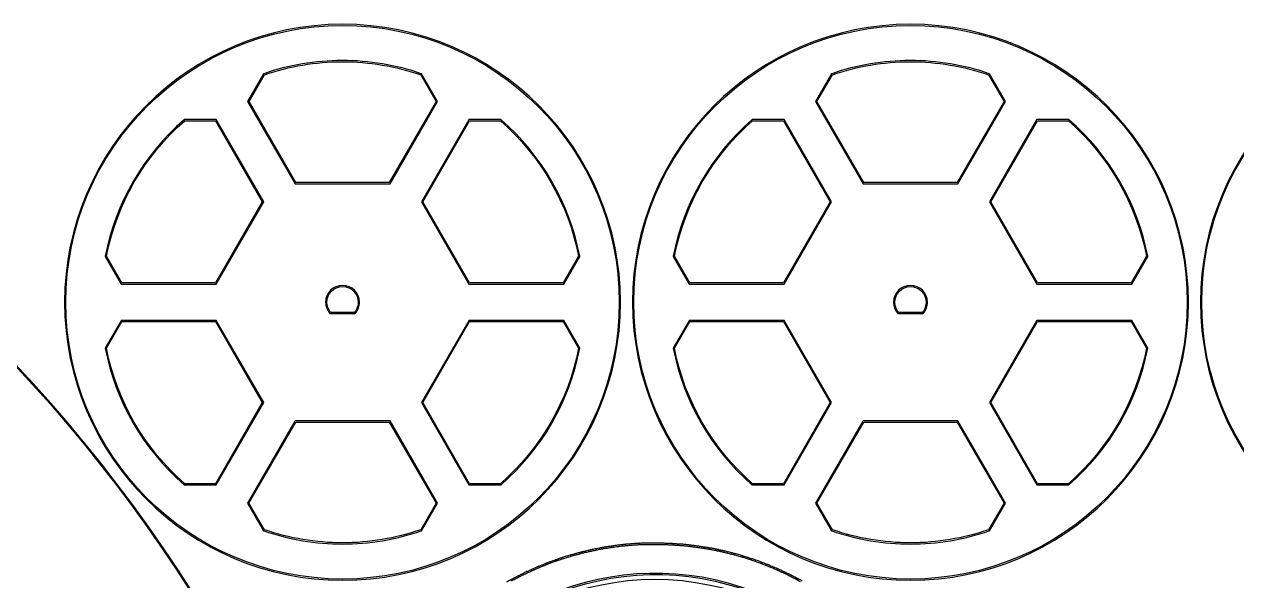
# Model space of a CAD drawing. Extents: x 10 to 440, y 10 to 290.
# Drawn here: x 226.7 to 327, y 244 to 290 of the extents above; entities that cross this region are included whole.
import ezdxf

# ---------------------------------------------------------------- set-up
doc = ezdxf.new("R2010")
doc.units = 0
doc.layers.add('Layer_1', color=7, linetype='CONTINUOUS')

msp = doc.modelspace()

# ---------------------------------------------------------------- linework, layer by layer
at = {"layer": 'Layer_1', "color": 7}
for p, q in [((253, 290), (253, 290)), ((300, 290), (300, 290)), ((253, 289.90039), (253, 289.90039)), ((300, 289.90039), (300, 289.90039)), ((252.999954, 287.000293), (252.960163, 287.000293)), ((252.960163, 287.000293), (252.960163, 287.000293)), ((299.999954, 287.000293), (299.960163, 287.000293)), ((299.960163, 287.000293), (299.960163, 287.000293)), ((252.960163, 286.900043), (252.999954, 286.900043)), ((252.960163, 286.900043), (252.960163, 286.900043)), ((299.960163, 286.900043), (299.999954, 286.900043)), ((299.960163, 286.900043), (299.960163, 286.900043)), ((246.466503, 285.902696), (245.143067, 283.609817)), ((245.258823, 283.609817), (246.534199, 285.819485)), ((246.484071, 285.908385), (246.466503, 285.902696)), ((259.46726, 285.818982), (260.742633, 283.609817)), ((259.534956, 285.902167), (259.517385, 285.907855)), ((260.858389, 283.609817), (259.534956, 285.902167)), ((293.466503, 285.902696), (292.143067, 283.609817)), ((292.258823, 283.609817), (293.534199, 285.819485)), ((293.484071, 285.908385), (293.466503, 285.902696)), ((306.46726, 285.818982), (307.742633, 283.609817)), ((306.534956, 285.902167), (306.517385, 285.907855)), ((307.858389, 283.609817), (306.534956, 285.902167)), ((245.143067, 283.609817), (249.071511, 276.805051)), ((249.129388, 276.905302), (245.258823, 283.609817)), ((260.742633, 283.609817), (256.871552, 276.905302)), ((256.929429, 276.805051), (260.858389, 283.609817)), ((292.143067, 283.609817), (296.071511, 276.805051)), ((296.129388, 276.905302), (292.258823, 283.609817)), ((307.742633, 283.609817), (303.871552, 276.905302)), ((303.929429, 276.805051), (307.858389, 283.609817)), ((239.897912, 282.110159), (239.883958, 282.09775)), ((242.544261, 282.110688), (239.897912, 282.110159)), ((239.936152, 282.009908), (242.486384, 282.010437)), ((242.486384, 282.010437), (246.357465, 275.305922)), ((242.486384, 282.010437), (242.486384, 282.010437)), ((246.47322, 275.305922), (242.544261, 282.110688)), ((242.544261, 282.110688), (242.544261, 282.110688)), ((263.441693, 282.084309), (259.527204, 275.304361)), ((259.642959, 275.304361), (263.514041, 282.009379)), ((263.456163, 282.109656), (263.441693, 282.084309)), ((266.103547, 282.109656), (263.456163, 282.109656)), ((263.456163, 282.109656), (263.456163, 282.109656)), ((263.514041, 282.009379), (266.065306, 282.009379)), ((263.514041, 282.009379), (263.514041, 282.009379)), ((266.117498, 282.097247), (266.103547, 282.109656)), ((286.897912, 282.110159), (286.883958, 282.09775)), ((289.544261, 282.110688), (286.897912, 282.110159)), ((286.936152, 282.009908), (289.486384, 282.010437)), ((289.486384, 282.010437), (293.357465, 275.305922)), ((289.486384, 282.010437), (289.486384, 282.010437)), ((293.47322, 275.305922), (289.544261, 282.110688)), ((289.544261, 282.110688), (289.544261, 282.110688)), ((310.441693, 282.084309), (306.527204, 275.304361)), ((306.642959, 275.304361), (310.514041, 282.009379)), ((310.456163, 282.109656), (310.441693, 282.084309)), ((313.103547, 282.109656), (310.456163, 282.109656)), ((310.456163, 282.109656), (310.456163, 282.109656)), ((310.514041, 282.009379), (313.065306, 282.009379)), ((310.514041, 282.009379), (310.514041, 282.009379)), ((313.117498, 282.097247), (313.103547, 282.109656)), ((249.071511, 276.805051), (256.929429, 276.805051)), ((256.871552, 276.905302), (249.129388, 276.905302)), ((296.071511, 276.805051), (303.929429, 276.805051)), ((303.871552, 276.905302), (296.129388, 276.905302)), ((246.357465, 275.305922), (242.486899, 268.600904)), ((242.544777, 268.500653), (246.47322, 275.305922)), ((259.527204, 275.304361), (263.456163, 268.499622)), ((263.514041, 268.599872), (259.642959, 275.304361)), ((293.357465, 275.305922), (289.486899, 268.600904)), ((289.544777, 268.500653), (293.47322, 275.305922)), ((306.527204, 275.304361), (310.456163, 268.499622)), ((310.514041, 268.599872), (306.642959, 275.304361)), ((233.366527, 270.81163), (233.36291, 270.793533)), ((233.36291, 270.793533), (234.686859, 268.500653)), ((234.744736, 268.600904), (233.468847, 270.810069)), ((272.531062, 270.808535), (271.255685, 268.599872)), ((271.313563, 268.499622), (272.636998, 270.791998)), ((272.636998, 270.791998), (272.633381, 270.810069)), ((280.366527, 270.81163), (280.36291, 270.793533)), ((280.36291, 270.793533), (281.686859, 268.500653)), ((281.744736, 268.600904), (280.468847, 270.810069)), ((319.531062, 270.808535), (318.255685, 268.599872)), ((318.313563, 268.499622), (319.636998, 270.791998)), ((319.636998, 270.791998), (319.633381, 270.810069)), ((234.686859, 268.500653), (242.544777, 268.500653)), ((242.486899, 268.600904), (234.744736, 268.600904)), ((253, 268.40039), (253, 268.40039)), ((253, 268.30078), (253, 268.30078)), ((263.456163, 268.499622), (271.313563, 268.499622)), ((271.255685, 268.599872), (263.514041, 268.599872)), ((281.686859, 268.500653), (289.544777, 268.500653)), ((289.486899, 268.600904), (281.744736, 268.600904)), ((300, 268.40039), (300, 268.40039)), ((300, 268.30078), (300, 268.30078)), ((310.456163, 268.499622), (318.313563, 268.499622)), ((318.255685, 268.599872), (310.514041, 268.599872)), ((251.94336, 266.08398), (251.95703, 266.06641)), ((251.95703, 266.06641), (254.04297, 266.06641)), ((253.98828, 266.16602), (252.01172, 266.16602)), ((254.04297, 266.06641), (254.05664, 266.08398)), ((298.94336, 266.08398), (298.95703, 266.06641)), ((298.95703, 266.06641), (301.04297, 266.06641)), ((300.98828, 266.16602), (299.01172, 266.16602)), ((301.04297, 266.06641), (301.05664, 266.08398)), ((234.671873, 265.474482), (233.36291, 263.207426)), ((233.468847, 263.190889), (234.74422, 265.399552)), ((234.686343, 265.499802), (234.671873, 265.474482)), ((242.544261, 265.499802), (234.686343, 265.499802)), ((234.686343, 265.499802), (234.686343, 265.499802)), ((234.74422, 265.399552), (242.486384, 265.399552)), ((234.74422, 265.399552), (234.74422, 265.399552)), ((242.486384, 265.399552), (246.357465, 258.695063)), ((246.47322, 258.695063), (242.544261, 265.499802)), ((263.441177, 265.474482), (259.526688, 258.695063)), ((259.642443, 258.695063), (263.513525, 265.399552)), ((263.455647, 265.499802), (263.441177, 265.474482)), ((271.313563, 265.499802), (263.455647, 265.499802)), ((263.455647, 265.499802), (263.455647, 265.499802)), ((263.513525, 265.399552), (271.255685, 265.399552)), ((263.513525, 265.399552), (263.513525, 265.399552)), ((271.255685, 265.399552), (272.531062, 263.190889)), ((272.636998, 263.207426), (271.313563, 265.499802)), ((281.671873, 265.474482), (280.36291, 263.207426)), ((280.468847, 263.190889), (281.74422, 265.399552)), ((281.686343, 265.499802), (281.671873, 265.474482)), ((289.544261, 265.499802), (281.686343, 265.499802)), ((281.686343, 265.499802), (281.686343, 265.499802)), ((281.74422, 265.399552), (289.486384, 265.399552)), ((281.74422, 265.399552), (281.74422, 265.399552)), ((289.486384, 265.399552), (293.357465, 258.695063)), ((293.47322, 258.695063), (289.544261, 265.499802)), ((310.441177, 265.474482), (306.526688, 258.695063)), ((306.642443, 258.695063), (310.513525, 265.399552)), ((310.455647, 265.499802), (310.441177, 265.474482)), ((318.313563, 265.499802), (310.455647, 265.499802)), ((310.455647, 265.499802), (310.455647, 265.499802)), ((310.513525, 265.399552), (318.255685, 265.399552)), ((310.513525, 265.399552), (310.513525, 265.399552)), ((318.255685, 265.399552), (319.531062, 263.190889)), ((319.636998, 263.207426), (318.313563, 265.499802)), ((233.36291, 263.207426), (233.366527, 263.189355)), ((272.633381, 263.189355), (272.636998, 263.207426)), ((280.36291, 263.207426), (280.366527, 263.189355)), ((319.633381, 263.189355), (319.636998, 263.207426)), ((246.357465, 258.695063), (242.486384, 251.990548)), ((242.544261, 251.890297), (246.47322, 258.695063)), ((259.526688, 258.695063), (263.455647, 251.890297)), ((263.513525, 251.990548), (259.642443, 258.695063)), ((293.357465, 258.695063), (289.486384, 251.990548)), ((289.544261, 251.890297), (293.47322, 258.695063)), ((306.526688, 258.695063), (310.455647, 251.890297)), ((310.513525, 251.990548), (306.642443, 258.695063)), ((249.056525, 257.169555), (245.142551, 250.390136)), ((245.258307, 250.390136), (249.128872, 257.094625)), ((249.070995, 257.194876), (249.056525, 257.169555)), ((256.928913, 257.194876), (249.070995, 257.194876)), ((249.070995, 257.194876), (249.070995, 257.194876)), ((249.128872, 257.094625), (256.871036, 257.094625)), ((249.128872, 257.094625), (249.128872, 257.094625)), ((256.871036, 257.094625), (260.742117, 250.390136)), ((260.857873, 250.390136), (256.928913, 257.194876)), ((296.056525, 257.169555), (292.142551, 250.390136)), ((292.258307, 250.390136), (296.128872, 257.094625)), ((296.070995, 257.194876), (296.056525, 257.169555)), ((303.928913, 257.194876), (296.070995, 257.194876)), ((296.070995, 257.194876), (296.070995, 257.194876)), ((296.128872, 257.094625), (303.871036, 257.094625)), ((296.128872, 257.094625), (296.128872, 257.094625)), ((303.871036, 257.094625), (307.742117, 250.390136)), ((307.857873, 250.390136), (303.928913, 257.194876)), ((239.883442, 251.902706), (239.897393, 251.890297)), ((239.897393, 251.890297), (242.544261, 251.890297)), ((242.486384, 251.990548), (239.935634, 251.990548)), ((263.455647, 251.890297), (266.103031, 251.890297)), ((266.064788, 251.990548), (263.513525, 251.990548)), ((266.103031, 251.890297), (266.116982, 251.902706)), ((286.883442, 251.902706), (286.897393, 251.890297)), ((286.897393, 251.890297), (289.544261, 251.890297)), ((289.486384, 251.990548), (286.935634, 251.990548)), ((310.455647, 251.890297), (313.103031, 251.890297)), ((313.064788, 251.990548), (310.513525, 251.990548)), ((313.103031, 251.890297), (313.116982, 251.902706)), ((245.142551, 250.390136), (246.465984, 248.097257)), ((246.53368, 248.180442), (245.258307, 250.390136)), ((260.742117, 250.390136), (259.466225, 248.180442)), ((259.533921, 248.097257), (260.857873, 250.390136)), ((292.142551, 250.390136), (293.465984, 248.097257)), ((293.53368, 248.180442), (292.258307, 250.390136)), ((307.742117, 250.390136), (306.466225, 248.180442)), ((306.533921, 248.097257), (307.857873, 250.390136)), ((246.465984, 248.097257), (246.483555, 248.091569)), ((259.51635, 248.091569), (259.533921, 248.097257)), ((293.465984, 248.097257), (293.483555, 248.091569)), ((306.51635, 248.091569), (306.533921, 248.097257)), ((275.443306, 246.85434), (275.4394, 246.85234)), ((275.455025, 246.85434), (275.443306, 246.85434)), ((275.898384, 246.91684), (275.857369, 246.90704)), ((275.900338, 246.91684), (275.898384, 246.91684)), ((276.222603, 246.95394), (276.218697, 246.95394)), ((276.236275, 246.95394), (276.222603, 246.95394)), ((276.230416, 246.85434), (276.244088, 246.85434)), ((276.244088, 246.85434), (276.247994, 246.85434)), ((276.415962, 246.86994), (276.417916, 246.86994)), ((276.492134, 246.98124), (276.490181, 246.97934)), ((276.535103, 246.98124), (276.492134, 246.98124)), ((276.5019, 246.88164), (276.496041, 246.87974)), ((276.496041, 246.87974), (276.540962, 246.87974)), ((276.540962, 246.87974), (276.544869, 246.88164)), ((277.372994, 247.04574), (277.371041, 247.04574)), ((277.406197, 247.04574), (277.372994, 247.04574)), ((277.374947, 246.94614), (277.410103, 246.94614)), ((277.410103, 246.94614), (277.412056, 246.94614)), ((277.572212, 247.05744), (277.570259, 247.05554)), ((277.574166, 247.05744), (277.572212, 247.05744)), ((277.628853, 247.05554), (277.630806, 247.05744)), ((277.630806, 246.95594), (277.632759, 246.95594)), ((277.632759, 246.95594), (277.634712, 246.95594)), ((277.796822, 247.06724), (277.794869, 247.06724)), ((277.798775, 247.06724), (277.796822, 247.06724)), ((277.986275, 246.96564), (277.988228, 246.96564)), ((277.988228, 246.96564), (277.990181, 246.96764)), ((278.076119, 246.97344), (278.076119, 246.97154)), ((278.076119, 246.97344), (278.076119, 246.97344)), ((278.076119, 246.97154), (278.128853, 246.97154)), ((278.181588, 247.08094), (278.124947, 247.07694)), ((278.181588, 247.07114), (278.181588, 247.08094)), ((278.181588, 247.08094), (278.181588, 247.08094)), ((278.490181, 247.07114), (278.441353, 247.07114)), ((278.441353, 246.97154), (278.490181, 246.97154)), ((278.753853, 246.97154), (278.7519, 246.96174)), ((278.7519, 246.96174), (278.810494, 246.96174)), ((278.871041, 247.07114), (278.812447, 247.07114)), ((278.869088, 247.06134), (278.871041, 247.07114)), ((279.431588, 247.06134), (279.429634, 247.06134)), ((279.798775, 246.95004), (279.806588, 246.95004)), ((279.802681, 247.05164), (279.800728, 247.05164)), ((279.806588, 247.05164), (279.802681, 247.05164)), ((279.884712, 247.05164), (279.882759, 247.05164)), ((280.0644, 247.03984), (280.062447, 247.03984)), ((280.193306, 246.93054), (280.195259, 246.93054)), ((280.195259, 246.93054), (280.238228, 246.93054)), ((280.201119, 247.03014), (280.197212, 247.03014)), ((280.238228, 247.03014), (280.201119, 247.03014)), ((280.294869, 247.03014), (280.292916, 247.03014)), ((280.296822, 247.03014), (280.294869, 247.03014)), ((280.414009, 246.92074), (280.419869, 246.92074)), ((280.419869, 246.92074), (280.421822, 246.92074)), ((280.427681, 247.02034), (280.421822, 247.02034)), ((280.712838, 246.90124), (280.714791, 246.90124)), ((280.714791, 246.90124), (280.765572, 246.90124)), ((280.72065, 247.00084), (280.716744, 247.00084)), ((280.765572, 247.00084), (280.72065, 247.00084)), ((280.767525, 247.00084), (280.765572, 247.00084)), ((280.917916, 246.88944), (280.919869, 246.88944)), ((280.919869, 246.88944), (280.97065, 246.88944)), ((280.927681, 246.98914), (280.923775, 246.98914)), ((280.972603, 246.98914), (280.927681, 246.98914)), ((280.976509, 246.98914), (280.972603, 246.98914)), ((281.1269, 246.87584), (281.128853, 246.87584)), ((281.128853, 246.87584), (281.138619, 246.87584)), ((281.134712, 246.97544), (281.130806, 246.97544)), ((281.138619, 246.97544), (281.134712, 246.97544)), ((281.156197, 246.97544), (281.138619, 246.97544)), ((281.138619, 246.87584), (281.154244, 246.87584)), ((281.15815, 246.97544), (281.156197, 246.97544)), ((281.789009, 246.90904), (281.787056, 246.91094)), ((281.790962, 246.90904), (281.789009, 246.90904)), ((281.849556, 246.90124), (281.841744, 246.90124)), ((281.898384, 246.88944), (281.849556, 246.90124)), ((271.185494, 245.87774), (271.183541, 245.87774)), ((271.437447, 245.95784), (271.435494, 245.95784)), ((271.851509, 245.97934), (271.853462, 245.97934)), ((272.410103, 246.23914), (272.365181, 246.22734)), ((272.392525, 246.13164), (272.437447, 246.14344)), ((272.617134, 246.29374), (272.580025, 246.28404)), ((272.605416, 246.18634), (272.642525, 246.19804)), ((273.109322, 246.41484), (273.103462, 246.41484)), ((273.111275, 246.41484), (273.109322, 246.41484)), ((273.115181, 246.31524), (273.119088, 246.31524)), ((273.119088, 246.31524), (273.1269, 246.31524)), ((273.1269, 246.31524), (273.132759, 246.31724)), ((273.572212, 246.51844), (273.574166, 246.52034)), ((273.593697, 246.42074), (273.59565, 246.42264)), ((274.009712, 246.61214), (274.007759, 246.61214)), ((274.029244, 246.51444), (274.027291, 246.51254)), ((274.181588, 246.54374), (274.183541, 246.54374)), ((274.660103, 246.63164), (274.662056, 246.63164)), ((274.796822, 246.75474), (274.792916, 246.75474)), ((274.820259, 246.75474), (274.796822, 246.75474)), ((274.800728, 246.65514), (274.831978, 246.65514)), ((274.831978, 246.65514), (274.835884, 246.65704)), ((275.035103, 246.79184), (274.992134, 246.78204)), ((275.011666, 246.68444), (275.013619, 246.68444)), ((275.013619, 246.68444), (275.052681, 246.69414)), ((275.037056, 246.79374), (275.035103, 246.79184)), ((275.228462, 246.72154), (275.230416, 246.72154)), ((275.447212, 246.75274), (275.458931, 246.75274)), ((275.458931, 246.75274), (275.460884, 246.75474)), ((275.869088, 246.80744), (275.872994, 246.80744)), ((275.872994, 246.80744), (275.917916, 246.81724)), ((281.833931, 246.80164), (281.837838, 246.79964)), ((281.837838, 246.79964), (281.839791, 246.79964)), ((281.839791, 246.79964), (281.878853, 246.79184)), ((281.878853, 246.79184), (281.882759, 246.78984)), ((282.330025, 246.73324), (282.333931, 246.73324)), ((282.333931, 246.73324), (282.34565, 246.73324)), ((282.349556, 246.83284), (282.337838, 246.83284)), ((282.337838, 246.83284), (282.343697, 246.83094)), ((282.353462, 246.83094), (282.349556, 246.83284)), ((282.630806, 246.69024), (282.634712, 246.69024)), ((282.634712, 246.69024), (282.640572, 246.69024)), ((282.648384, 246.78984), (282.640572, 246.78984)), ((282.650338, 246.78794), (282.648384, 246.78984)), ((282.872994, 246.65314), (282.8769, 246.65314)), ((282.8769, 246.65314), (282.882759, 246.65314)), ((282.894478, 246.75274), (282.880806, 246.75274)), ((282.898384, 246.75084), (282.894478, 246.75274)), ((282.962838, 246.63944), (282.966744, 246.63754)), ((282.966744, 246.63754), (282.992134, 246.63754)), ((282.996041, 246.73914), (282.97065, 246.73914)), ((282.999947, 246.73714), (282.996041, 246.73914)), ((283.347603, 246.67854), (283.347603, 246.67664)), ((283.517525, 246.54374), (283.521431, 246.54374)), ((283.521431, 246.54374), (283.53315, 246.54374)), ((283.546822, 246.64344), (283.527291, 246.64344)), ((283.552681, 246.64344), (283.546822, 246.64344)), ((283.810494, 246.48914), (283.816353, 246.48914)), ((283.816353, 246.48914), (283.822212, 246.48914)), ((283.837838, 246.58874), (283.822212, 246.58874)), ((283.841744, 246.58674), (283.837838, 246.58874)), ((284.660103, 246.30354), (284.665962, 246.30164)), ((284.665962, 246.30164), (284.673775, 246.30164)), ((284.673775, 246.40314), (284.671822, 246.40314)), ((284.683541, 246.40314), (284.673775, 246.40314)), ((284.6894, 246.40124), (284.683541, 246.40314)), ((285.355416, 246.12974), (285.400338, 246.11604)), ((285.427681, 246.21174), (285.382759, 246.22544)), ((285.400338, 246.11604), (285.402291, 246.11604)), ((285.896431, 245.97734), (285.896431, 245.97934)), ((286.119088, 246.01644), (286.117134, 246.01644)), ((286.138619, 245.90514), (286.140572, 245.90514)), ((269.289009, 245.16874), (269.255806, 245.15514)), ((269.294869, 245.06134), (269.326119, 245.07694)), ((269.790962, 245.37384), (269.785103, 245.36804)), ((269.808541, 245.38754), (269.790962, 245.37384)), ((269.855416, 245.40514), (269.808541, 245.38754)), ((269.826119, 245.27624), (269.831978, 245.28014)), ((269.831978, 245.28014), (269.851509, 245.29374)), ((269.851509, 245.29374), (269.859322, 245.29964)), ((269.886666, 245.41684), (269.855416, 245.40514)), ((269.859322, 245.29964), (269.892525, 245.31134)), ((269.892525, 245.41874), (269.886666, 245.41684)), ((269.892525, 245.31134), (269.912056, 245.31914)), ((269.912056, 245.31914), (269.914009, 245.31914)), ((269.914009, 245.31914), (269.921822, 245.32304)), ((270.669869, 245.70394), (270.667916, 245.70394)), ((271.214791, 245.78404), (271.214791, 245.78204)), ((286.808541, 245.69024), (286.816353, 245.68834)), ((286.816353, 245.68834), (286.824166, 245.68834)), ((286.843697, 245.78794), (286.828072, 245.78794)), ((286.851509, 245.78404), (286.843697, 245.78794)), ((287.130806, 245.58284), (287.154244, 245.57304)), ((287.191353, 245.66684), (287.164009, 245.67664)), ((287.187447, 245.66684), (287.191353, 245.66684)), ((287.644478, 245.50274), (287.642525, 245.50274)), ((287.685494, 245.37774), (287.687447, 245.37774)), ((288.632759, 244.99884), (288.65815, 244.98714)), ((288.695259, 245.08094), (288.671822, 245.09064)), ((289.009712, 244.94414), (289.007759, 244.94414)), ((266.9394, 244.04374), (266.937447, 244.04374)), ((267.150338, 244.15514), (267.150338, 244.15704)), ((267.53315, 244.35624), (267.511666, 244.34454)), ((267.558541, 244.25664), (267.578072, 244.26844)), ((267.943306, 244.45004), (267.945259, 244.45004)), ((268.263619, 244.71564), (268.261666, 244.71374)), ((268.298775, 244.73124), (268.263619, 244.71564)), ((268.302681, 244.62384), (268.341744, 244.63944)), ((278.84965, 244.05644), (278.84965, 244.05644)), ((289.339791, 244.79374), (289.339791, 244.79574)), ((289.894478, 244.53014), (289.892525, 244.53014)), ((290.378853, 244.28594), (290.3769, 244.28594)), ((290.423775, 244.14924), (290.425728, 244.14924)), ((290.425728, 244.14924), (290.435494, 244.14344)), ((290.435494, 244.14344), (290.437447, 244.14344)), ((290.47065, 244.23914), (290.458931, 244.24494)), ((290.478462, 244.12194), (290.5019, 244.11024)), ((290.5019, 244.11024), (290.542916, 244.08674)), ((290.548775, 244.19804), (290.525338, 244.20984)), ((290.589791, 244.17464), (290.548775, 244.19804)), ((290.65815, 244.02424), (290.660103, 244.02424)), ((290.660103, 244.02424), (290.681588, 244.01254)), ((290.706978, 244.11214), (290.705025, 244.11214)), ((290.726509, 244.10234), (290.706978, 244.11214)), ((290.816353, 244.05554), (290.8144, 244.05554)), ((290.915962, 244.00274), (290.912056, 244.00274)), ((290.927681, 243.99694), (290.915962, 244.00274))]:
    msp.add_line(p, q, dxfattribs=at)
for points in [[(253, 290), (240.29804, 290), (230, 279.70196), (230, 267)], [(276, 267), (276, 279.70196), (265.70196, 290), (253, 290)], [(300, 290), (287.29804, 290), (277, 279.70196), (277, 267)], [(323, 267), (323, 279.70196), (312.70196, 290), (300, 290)], [(347, 290), (334.29804, 290), (324, 279.70196), (324, 267)], [(188.41992, 289), (232.06652, 268.347879), (259.90038, 224.386373), (259.90039, 176.09961)], [(260, 176.09961), (259.99999, 224.429195), (232.13935, 268.42951), (188.45117, 289.095703)], [(230.09961, 267), (230.09961, 279.64791), (240.35209, 289.90039), (253, 289.90039)], [(253, 289.90039), (265.64791, 289.90039), (275.90039, 279.64791), (275.90039, 267)], [(277.09961, 267), (277.09961, 279.64791), (287.35209, 289.90039), (300, 289.90039)], [(300, 289.90039), (312.64791, 289.90039), (322.90039, 279.64791), (322.90039, 267)], [(324.09961, 267), (324.09961, 279.64791), (334.35209, 289.90039), (347, 289.90039)], [(252.960163, 287.000293), (250.756182, 286.995743), (248.567763, 286.62657), (246.484071, 285.908385)], [(259.517385, 285.907855), (257.42057, 286.630723), (255.217874, 287.000161), (252.999954, 287.000293)], [(299.960163, 287.000293), (297.756182, 286.995743), (295.567763, 286.62657), (293.484071, 285.908385)], [(306.517385, 285.907855), (304.42057, 286.630723), (302.217874, 287.000161), (299.999954, 287.000293)], [(246.534199, 285.819485), (248.602407, 286.530261), (250.773152, 286.895518), (252.960163, 286.900043)], [(252.999954, 286.900043), (255.200835, 286.899911), (257.385989, 286.534389), (259.46726, 285.818982)], [(293.534199, 285.819485), (295.602407, 286.530261), (297.773152, 286.895518), (299.960163, 286.900043)], [(299.999954, 286.900043), (302.200835, 286.899911), (304.385989, 286.534389), (306.46726, 285.818982)], [(239.883958, 282.09775), (236.51242, 279.168944), (234.217908, 275.195723), (233.366527, 270.81163)], [(233.468847, 270.810069), (234.317495, 275.159554), (236.593295, 279.100708), (239.936152, 282.009908)], [(266.065306, 282.009379), (269.40778, 279.099703), (271.683032, 275.158152), (272.531062, 270.808535)], [(272.633381, 270.810069), (271.782624, 275.194347), (269.488655, 279.167939), (266.117498, 282.097247)], [(286.883958, 282.09775), (283.51242, 279.168944), (281.217908, 275.195723), (280.366527, 270.81163)], [(280.468847, 270.810069), (281.317495, 275.159554), (283.593295, 279.100708), (286.936152, 282.009908)], [(313.065306, 282.009379), (316.40778, 279.099703), (318.683032, 275.158152), (319.531062, 270.808535)], [(319.633381, 270.810069), (318.782624, 275.194347), (316.488655, 279.167939), (313.117498, 282.097247)], [(253, 268.40039), (252.2274, 268.40042), (251.59959, 267.77225), (251.59961, 267)], [(251.69922, 267), (251.6992, 267.71817), (252.28142, 268.3008), (253, 268.30078)], [(254.40039, 267), (254.40041, 267.77224), (253.77259, 268.4004), (253, 268.40039)], [(253, 268.30078), (253.71858, 268.30079), (254.3008, 267.71817), (254.30078, 267)], [(300, 268.40039), (299.2274, 268.40042), (298.59959, 267.77225), (298.59961, 267)], [(298.69922, 267), (298.6992, 267.71817), (299.28142, 268.3008), (300, 268.30078)], [(301.40039, 267), (301.40041, 267.77224), (300.77259, 268.4004), (300, 268.40039)], [(300, 268.30078), (300.71858, 268.30079), (301.3008, 267.71817), (301.30078, 267)], [(230, 267), (230, 254.29804), (240.29804, 244), (253, 244)], [(253, 244.09961), (240.35209, 244.09961), (230.09961, 254.35209), (230.09961, 267)], [(251.59961, 267), (251.59966, 266.66304), (251.72236, 266.33844), (251.94336, 266.08398)], [(252.01172, 266.16602), (251.81436, 266.40011), (251.69926, 266.69348), (251.69922, 267)], [(253, 244), (265.70196, 244), (276, 254.29804), (276, 267)], [(275.90039, 267), (275.90039, 254.35209), (265.64791, 244.09961), (253, 244.09961)], [(254.30078, 267), (254.30073, 266.69348), (254.18565, 266.4001), (253.98828, 266.16602)], [(254.05664, 266.08398), (254.27765, 266.33844), (254.40033, 266.66303), (254.40039, 267)], [(277, 267), (277, 254.29804), (287.29804, 244), (300, 244)], [(300, 244.09961), (287.35209, 244.09961), (277.09961, 254.35209), (277.09961, 267)], [(298.59961, 267), (298.59966, 266.66304), (298.72236, 266.33844), (298.94336, 266.08398)], [(299.01172, 266.16602), (298.81436, 266.40011), (298.69926, 266.69348), (298.69922, 267)], [(300, 244), (312.70196, 244), (323, 254.29804), (323, 267)], [(322.90039, 267), (322.90039, 254.35209), (312.64791, 244.09961), (300, 244.09961)], [(301.30078, 267), (301.30073, 266.69348), (301.18565, 266.4001), (300.98828, 266.16602)], [(301.05664, 266.08398), (301.27765, 266.33844), (301.40033, 266.66303), (301.40039, 267)], [(324, 267), (324, 254.29804), (334.29804, 244), (347, 244)], [(347, 244.09961), (334.35209, 244.09961), (324.09961, 254.35209), (324.09961, 267)], [(233.366527, 263.189355), (234.21767, 258.805156), (236.512005, 254.831723), (239.883442, 251.902706)], [(239.935634, 251.990548), (236.59288, 254.899933), (234.317259, 258.841325), (233.468847, 263.190889)], [(272.531062, 263.190889), (271.682784, 258.841378), (269.407354, 254.900012), (266.064788, 251.990548)], [(266.116982, 251.902706), (269.488229, 254.831802), (271.782373, 258.805209), (272.633381, 263.189355)], [(280.366527, 263.189355), (281.21767, 258.805156), (283.512005, 254.831723), (286.883442, 251.902706)], [(286.935634, 251.990548), (283.59288, 254.899933), (281.317259, 258.841325), (280.468847, 263.190889)], [(319.531062, 263.190889), (318.682784, 258.841378), (316.407354, 254.900012), (313.064788, 251.990548)], [(313.116982, 251.902706), (316.488229, 254.831802), (318.782373, 258.805209), (319.633381, 263.189355)], [(246.483555, 248.091569), (248.580071, 247.368991), (250.78241, 246.999739), (252.999954, 246.999633)], [(252.999954, 247.099884), (250.799449, 247.09999), (248.614655, 247.465326), (246.53368, 248.180442)], [(259.466225, 248.180442), (257.385253, 247.465326), (255.200457, 247.09999), (252.999954, 247.099884)], [(252.999954, 246.999633), (255.217496, 246.999739), (257.419834, 247.368991), (259.51635, 248.091569)], [(293.483555, 248.091569), (295.580071, 247.368991), (297.78241, 246.999739), (299.999954, 246.999633)], [(299.999954, 247.099884), (297.799449, 247.09999), (295.614655, 247.465326), (293.53368, 248.180442)], [(306.466225, 248.180442), (304.385253, 247.465326), (302.200457, 247.09999), (299.999954, 247.099884)], [(299.999954, 246.999633), (302.217496, 246.999739), (304.419834, 247.368991), (306.51635, 248.091569)], [(290.148654, 241.561758), (279.387587, 247.774663), (265.625983, 244.087245), (259.413083, 233.326186)], [(259.499348, 233.276381), (265.685248, 243.990674), (279.384587, 247.661387), (290.098854, 241.475502)], [(275.4394, 246.85234), (275.386214, 246.84484), (275.33238, 246.83874), (275.279244, 246.83094)], [(275.660103, 246.88164), (275.592102, 246.87294), (275.522952, 246.86364), (275.455025, 246.85434)], [(275.857369, 246.90704), (275.791402, 246.89894), (275.726003, 246.89024), (275.660103, 246.88164)], [(276.089791, 246.93834), (276.026764, 246.93124), (275.963308, 246.92444), (275.900338, 246.91684)], [(275.917916, 246.81724), (275.978721, 246.82454), (276.040652, 246.83184), (276.101509, 246.83874)], [(276.218697, 246.95394), (276.175362, 246.94904), (276.1331, 246.94344), (276.089791, 246.93834)], [(276.101509, 246.83874), (276.144645, 246.84384), (276.187254, 246.84944), (276.230416, 246.85434)], [(276.406197, 246.96954), (276.349565, 246.96404), (276.292868, 246.95984), (276.236275, 246.95394)], [(276.247994, 246.85434), (276.30436, 246.86014), (276.359558, 246.86454), (276.415962, 246.86994)], [(276.490181, 246.97934), (276.462043, 246.97604), (276.434324, 246.97294), (276.406197, 246.96954)], [(276.417916, 246.86994), (276.44593, 246.87334), (276.473874, 246.87844), (276.5019, 246.88164)], [(276.736275, 246.99884), (276.669282, 246.99314), (276.602047, 246.98754), (276.535103, 246.98124)], [(276.544869, 246.88164), (276.611545, 246.88794), (276.677363, 246.89354), (276.744088, 246.89924)], [(277.167916, 247.03204), (277.023872, 247.02194), (276.880122, 247.01144), (276.736275, 246.99884)], [(276.744088, 246.89924), (276.887359, 246.91184), (277.030308, 246.92234), (277.173775, 246.93244)], [(277.371041, 247.04574), (277.302844, 247.04134), (277.236074, 247.03704), (277.167916, 247.03204)], [(277.173775, 246.93244), (277.240373, 246.93734), (277.308312, 246.94184), (277.374947, 246.94614)], [(277.570259, 247.05554), (277.515016, 247.05234), (277.461418, 247.04924), (277.406197, 247.04574)], [(277.412056, 246.94614), (277.466404, 246.94964), (277.519796, 246.95274), (277.574166, 246.95594)], [(277.630806, 247.05744), (277.611648, 247.05744), (277.593324, 247.05744), (277.574166, 247.05744)], [(277.574166, 246.95594), (277.593247, 246.95594), (277.611725, 246.95594), (277.630806, 246.95594)], [(277.794869, 247.06724), (277.739108, 247.06404), (277.684592, 247.05904), (277.628853, 247.05554)], [(277.634712, 246.95594), (277.689577, 246.95934), (277.743889, 246.96254), (277.798775, 246.96564)], [(277.874947, 247.06724), (277.849402, 247.06724), (277.824319, 247.06724), (277.798775, 247.06724)], [(277.798775, 246.96564), (277.824217, 246.96574), (277.849505, 246.96574), (277.874947, 246.96564)], [(277.982369, 247.06724), (277.946396, 247.06734), (277.91092, 247.06734), (277.874947, 247.06724)], [(277.874947, 246.96564), (277.912079, 246.96574), (277.949143, 246.96574), (277.986275, 246.96564)], [(278.124947, 247.07694), (278.077299, 247.07374), (278.029997, 247.07074), (277.982369, 247.06724)], [(277.990181, 246.96764), (278.018773, 246.96974), (278.04752, 246.97144), (278.076119, 246.97344)], [(278.128853, 246.97154), (278.146388, 246.97154), (278.164053, 246.97154), (278.181588, 246.97154)], [(278.318306, 247.07114), (278.272741, 247.07124), (278.227153, 247.07124), (278.181588, 247.07114)], [(278.181588, 246.97154), (278.226971, 246.97164), (278.272923, 246.97164), (278.318306, 246.97154)], [(278.441353, 247.07114), (278.399929, 247.07124), (278.35973, 247.07124), (278.318306, 247.07114)], [(278.318306, 246.97154), (278.359565, 246.97164), (278.400095, 246.97164), (278.441353, 246.97154)], [(278.681588, 247.07114), (278.617381, 247.07134), (278.554388, 247.07134), (278.490181, 247.07114)], [(278.490181, 246.97154), (278.554131, 246.97174), (278.617638, 246.97174), (278.681588, 246.97154)], [(278.812447, 247.07114), (278.768952, 247.07124), (278.725083, 247.07124), (278.681588, 247.07114)], [(278.681588, 246.97154), (278.705511, 246.97154), (278.729929, 246.97154), (278.753853, 246.97154)], [(278.810494, 246.96174), (278.987556, 246.96364), (279.164682, 246.96364), (279.341744, 246.96174)], [(279.343697, 247.06134), (279.185459, 247.06304), (279.027328, 247.06264), (278.869088, 247.06134)], [(279.341744, 246.96174), (279.370795, 246.96184), (279.400583, 246.96184), (279.429634, 246.96174)], [(279.429634, 247.06134), (279.401114, 247.06144), (279.372217, 247.06144), (279.343697, 247.06134)], [(279.429634, 246.96174), (279.552919, 246.95904), (279.675545, 246.95464), (279.798775, 246.95004)], [(279.800728, 247.05164), (279.677653, 247.05614), (279.554716, 247.05864), (279.431588, 247.06134)], [(279.882759, 247.05164), (279.857389, 247.05164), (279.831958, 247.05164), (279.806588, 247.05164)], [(279.806588, 246.95004), (279.831857, 246.95004), (279.85749, 246.95004), (279.882759, 246.95004)], [(279.882759, 246.95004), (279.94078, 246.94694), (279.99859, 246.94374), (280.056588, 246.94024)], [(280.062447, 247.03984), (280.002912, 247.04344), (279.944271, 247.04844), (279.884712, 247.05164)], [(280.056588, 246.94024), (280.10198, 246.93704), (280.147932, 246.93394), (280.193306, 246.93054)], [(280.197212, 247.03014), (280.15295, 247.03344), (280.10868, 247.03674), (280.0644, 247.03984)], [(280.292916, 247.03014), (280.274445, 247.03014), (280.256698, 247.03014), (280.238228, 247.03014)], [(280.238228, 246.93054), (280.256625, 246.93054), (280.274519, 246.93054), (280.292916, 246.93054)], [(280.292916, 246.93054), (280.333066, 246.92734), (280.373875, 246.92404), (280.414009, 246.92074)], [(280.421822, 247.02034), (280.380234, 247.02384), (280.338426, 247.02684), (280.296822, 247.03014)], [(280.421822, 246.92074), (280.519331, 246.91494), (280.615403, 246.90814), (280.712838, 246.90124)], [(280.716744, 247.00084), (280.620215, 247.00764), (280.524282, 247.01464), (280.427681, 247.02034)], [(280.765572, 246.90124), (280.816879, 246.89744), (280.866632, 246.89354), (280.917916, 246.88944)], [(280.923775, 246.98914), (280.872253, 246.99314), (280.819071, 246.99704), (280.767525, 247.00084)], [(280.97065, 246.88944), (281.022497, 246.88514), (281.075082, 246.88054), (281.1269, 246.87584)], [(281.130806, 246.97544), (281.078795, 246.98014), (281.028549, 246.98474), (280.976509, 246.98914)], [(281.154244, 246.87584), (281.203035, 246.87144), (281.251964, 246.86674), (281.300728, 246.86214)], [(281.310494, 246.96174), (281.259591, 246.96654), (281.209081, 246.97094), (281.15815, 246.97544)], [(281.300728, 246.86214), (281.359542, 246.85634), (281.417738, 246.85074), (281.476509, 246.84454)], [(281.488228, 246.94224), (281.429221, 246.94844), (281.369544, 246.95594), (281.310494, 246.96174)], [(281.476509, 246.84454), (281.533605, 246.83844), (281.591332, 246.83154), (281.648384, 246.82504)], [(281.660103, 246.92464), (281.602822, 246.93114), (281.545554, 246.93604), (281.488228, 246.94224)], [(281.787056, 246.91094), (281.744264, 246.91574), (281.702919, 246.92004), (281.660103, 246.92464)], [(281.841744, 246.90124), (281.824432, 246.90414), (281.808281, 246.90614), (281.790962, 246.90904)], [(282.0019, 246.87774), (281.966966, 246.88204), (281.933336, 246.88534), (281.898384, 246.88944)], [(282.136666, 246.86024), (282.092151, 246.86594), (282.046446, 246.87224), (282.0019, 246.87774)], [(282.343697, 246.83094), (282.274351, 246.84054), (282.20609, 246.85114), (282.136666, 246.86024)], [(271.0644, 245.83874), (271.045408, 245.83234), (271.026736, 245.82554), (271.007759, 245.81914)], [(271.183541, 245.87774), (271.143291, 245.86454), (271.104582, 245.85214), (271.0644, 245.83874)], [(271.275338, 245.90704), (271.245286, 245.89744), (271.215509, 245.88754), (271.185494, 245.87774)], [(271.435494, 245.95784), (271.381584, 245.94104), (271.329131, 245.92424), (271.275338, 245.90704)], [(271.304634, 245.81134), (271.358213, 245.82854), (271.41305, 245.84534), (271.466744, 245.86214)], [(271.642525, 246.02234), (271.57399, 246.00174), (271.505803, 245.97904), (271.437447, 245.95784)], [(271.466744, 245.86214), (271.535417, 245.88344), (271.602968, 245.90594), (271.671822, 245.92664)], [(271.824166, 246.07504), (271.76386, 246.05724), (271.702694, 246.04054), (271.642525, 246.02234)], [(271.671822, 245.92664), (271.73175, 245.94474), (271.791445, 245.96164), (271.851509, 245.97934)], [(271.884712, 246.09264), (271.864511, 246.08664), (271.844352, 246.08104), (271.824166, 246.07504)], [(271.853462, 245.97934), (271.873568, 245.98534), (271.891936, 245.99094), (271.912056, 245.99694)], [(272.058541, 246.14344), (272.000487, 246.12694), (271.942645, 246.10954), (271.884712, 246.09264)], [(271.912056, 245.99694), (271.969758, 246.01374), (272.028063, 246.03124), (272.085884, 246.04764)], [(272.228462, 246.19024), (272.171794, 246.17474), (272.115098, 246.15934), (272.058541, 246.14344)], [(272.085884, 246.04764), (272.142216, 246.06354), (272.199365, 246.07914), (272.255806, 246.09454)], [(272.365181, 246.22734), (272.319407, 246.21514), (272.274166, 246.20274), (272.228462, 246.19024)], [(272.255806, 246.09454), (272.301327, 246.10704), (272.346934, 246.11954), (272.392525, 246.13164)], [(272.580025, 246.28404), (272.523706, 246.26954), (272.46632, 246.25394), (272.410103, 246.23914)], [(272.437447, 246.14344), (272.493438, 246.15824), (272.549322, 246.17194), (272.605416, 246.18634)], [(272.753853, 246.32894), (272.707908, 246.31734), (272.663013, 246.30564), (272.617134, 246.29374)], [(272.642525, 246.19804), (272.68822, 246.20984), (272.733483, 246.21974), (272.779244, 246.23124)], [(272.863228, 246.35624), (272.826962, 246.34734), (272.790079, 246.33804), (272.753853, 246.32894)], [(272.779244, 246.23124), (272.815325, 246.24034), (272.850544, 246.24974), (272.886666, 246.25864)], [(272.931588, 246.37384), (272.908797, 246.36824), (272.886002, 246.36204), (272.863228, 246.35624)], [(272.886666, 246.25864), (272.909349, 246.26434), (272.932326, 246.27054), (272.955025, 246.27624)], [(273.103462, 246.41484), (273.046111, 246.40134), (272.988843, 246.38774), (272.931588, 246.37384)], [(272.955025, 246.27624), (273.008226, 246.28914), (273.061896, 246.30274), (273.115181, 246.31524)], [(273.287056, 246.45594), (273.227977, 246.44244), (273.170254, 246.42874), (273.111275, 246.41484)], [(273.132759, 246.31724), (273.191503, 246.33104), (273.251651, 246.34484), (273.310494, 246.35824)], [(273.378853, 246.47544), (273.348118, 246.46844), (273.317764, 246.46294), (273.287056, 246.45594)], [(273.310494, 246.35824), (273.341079, 246.36524), (273.371679, 246.37284), (273.402291, 246.37974)], [(273.476509, 246.49884), (273.444391, 246.49154), (273.410943, 246.48284), (273.378853, 246.47544)], [(273.402291, 246.37974), (273.434252, 246.38714), (273.466004, 246.39394), (273.497994, 246.40124)], [(273.574166, 246.52034), (273.541703, 246.51344), (273.508944, 246.50594), (273.476509, 246.49884)], [(273.497994, 246.40124), (273.530298, 246.40824), (273.561365, 246.41384), (273.593697, 246.42074)], [(273.738228, 246.55554), (273.682956, 246.54364), (273.627403, 246.53064), (273.572212, 246.51844)], [(273.59565, 246.42264), (273.65062, 246.43484), (273.704661, 246.44604), (273.759712, 246.45784)], [(273.910103, 246.59064), (273.852757, 246.57884), (273.795489, 246.56774), (273.738228, 246.55554)], [(273.759712, 246.45784), (273.816745, 246.47004), (273.874471, 246.48124), (273.931588, 246.49304)], [(274.007759, 246.61214), (273.975124, 246.60554), (273.942712, 246.59744), (273.910103, 246.59064)], [(273.931588, 246.49304), (273.964066, 246.49974), (273.996739, 246.50794), (274.029244, 246.51444)], [(274.164009, 246.64144), (274.11237, 246.63154), (274.061289, 246.62234), (274.009712, 246.61214)], [(274.027291, 246.51254), (274.07866, 246.52264), (274.130155, 246.53394), (274.181588, 246.54374)], [(274.347603, 246.67664), (274.28646, 246.66514), (274.225065, 246.65334), (274.164009, 246.64144)], [(274.183541, 246.54374), (274.244352, 246.55564), (274.304283, 246.56754), (274.365181, 246.57894)], [(274.455025, 246.69614), (274.418937, 246.68954), (274.383662, 246.68334), (274.347603, 246.67664)], [(274.365181, 246.57894), (274.401095, 246.58564), (274.43666, 246.59194), (274.472603, 246.59844)], [(274.535103, 246.71174), (274.508689, 246.70714), (274.481424, 246.70084), (274.455025, 246.69614)], [(274.472603, 246.59844), (274.498896, 246.60314), (274.52442, 246.60754), (274.550728, 246.61214)], [(274.644478, 246.72934), (274.607872, 246.72304), (274.571681, 246.71814), (274.535103, 246.71174)], [(274.550728, 246.61214), (274.587159, 246.61854), (274.623644, 246.62544), (274.660103, 246.63164)], [(274.792916, 246.75474), (274.743527, 246.74654), (274.693816, 246.73784), (274.644478, 246.72934)], [(274.662056, 246.63164), (274.708542, 246.63964), (274.754197, 246.64734), (274.800728, 246.65514)], [(274.992134, 246.78204), (274.934693, 246.77314), (274.877637, 246.76404), (274.820259, 246.75474)], [(274.835884, 246.65704), (274.8943, 246.66654), (274.953184, 246.67534), (275.011666, 246.68444)], [(275.214791, 246.81914), (275.155383, 246.81034), (275.096399, 246.80304), (275.037056, 246.79374)], [(275.052681, 246.69414), (275.111786, 246.70334), (275.169293, 246.71274), (275.228462, 246.72154)], [(275.279244, 246.83094), (275.257493, 246.82754), (275.236533, 246.82254), (275.214791, 246.81914)], [(275.230416, 246.72154), (275.252071, 246.72484), (275.273205, 246.72794), (275.294869, 246.73124)], [(275.294869, 246.73124), (275.34578, 246.73884), (275.396256, 246.74554), (275.447212, 246.75274)], [(275.460884, 246.75474), (275.531154, 246.76434), (275.601472, 246.77304), (275.671822, 246.78204)], [(275.671822, 246.78204), (275.737459, 246.79064), (275.803384, 246.79944), (275.869088, 246.80744)], [(281.648384, 246.82504), (281.689751, 246.82064), (281.73204, 246.81594), (281.773384, 246.81134)], [(281.773384, 246.81134), (281.793328, 246.80804), (281.813995, 246.80494), (281.833931, 246.80164)], [(281.882759, 246.78984), (281.91887, 246.78564), (281.95409, 246.78254), (281.990181, 246.77814)], [(281.990181, 246.77814), (282.034549, 246.77264), (282.078657, 246.76634), (282.122994, 246.76054)], [(282.122994, 246.76054), (282.19214, 246.75154), (282.260957, 246.74284), (282.330025, 246.73324)], [(282.34565, 246.73324), (282.383461, 246.72794), (282.421145, 246.72114), (282.458931, 246.71564)], [(282.472603, 246.81524), (282.432746, 246.82104), (282.393347, 246.82534), (282.353462, 246.83094)], [(282.458931, 246.71564), (282.51638, 246.70724), (282.573418, 246.69914), (282.630806, 246.69024)], [(282.640572, 246.78984), (282.584946, 246.79844), (282.528286, 246.80704), (282.472603, 246.81524)], [(282.640572, 246.69024), (282.694849, 246.68204), (282.74846, 246.67354), (282.802681, 246.66484)], [(282.818306, 246.76254), (282.762586, 246.77144), (282.706117, 246.77944), (282.650338, 246.78794)], [(282.802681, 246.66484), (282.826239, 246.66124), (282.849446, 246.65684), (282.872994, 246.65314)], [(282.880806, 246.75274), (282.859826, 246.75604), (282.839295, 246.75934), (282.818306, 246.76254)], [(282.882759, 246.65314), (282.909413, 246.64854), (282.936199, 246.64414), (282.962838, 246.63944)], [(282.97065, 246.73914), (282.947104, 246.74324), (282.921942, 246.74674), (282.898384, 246.75084)], [(282.992134, 246.63754), (283.0387, 246.62974), (283.086239, 246.62214), (283.132759, 246.61414)], [(283.148384, 246.71174), (283.099046, 246.72024), (283.049335, 246.72894), (282.999947, 246.73714)], [(283.132759, 246.61414), (283.168588, 246.60794), (283.20438, 246.60084), (283.240181, 246.59454)], [(283.257759, 246.69414), (283.221182, 246.70064), (283.18499, 246.70544), (283.148384, 246.71174)], [(283.240181, 246.59454), (283.269588, 246.58934), (283.300637, 246.58434), (283.330025, 246.57894)], [(283.347603, 246.67664), (283.318097, 246.68204), (283.287285, 246.68884), (283.257759, 246.69414)], [(283.330025, 246.57894), (283.360118, 246.57364), (283.389796, 246.56874), (283.419869, 246.56334)], [(283.437447, 246.66094), (283.407253, 246.66634), (283.377817, 246.67324), (283.347603, 246.67854)], [(283.419869, 246.56334), (283.452542, 246.55704), (283.484877, 246.55014), (283.517525, 246.54374)], [(283.527291, 246.64344), (283.497725, 246.64914), (283.467033, 246.65534), (283.437447, 246.66094)], [(283.53315, 246.54374), (283.626085, 246.52604), (283.717767, 246.50794), (283.810494, 246.48914)], [(283.822212, 246.58874), (283.73236, 246.60694), (283.642729, 246.62614), (283.552681, 246.64344)], [(283.822212, 246.48914), (283.85007, 246.48344), (283.878359, 246.47724), (283.906197, 246.47154)], [(283.925728, 246.57114), (283.897779, 246.57684), (283.869713, 246.58114), (283.841744, 246.58674)], [(283.906197, 246.47154), (283.925283, 246.46754), (283.943761, 246.46384), (283.962838, 246.45984)], [(283.984322, 246.55744), (283.965168, 246.56144), (283.944891, 246.56714), (283.925728, 246.57114)], [(283.962838, 246.45984), (283.993968, 246.45324), (284.025483, 246.44694), (284.056588, 246.44024)], [(284.078072, 246.53794), (284.046842, 246.54464), (284.015577, 246.55084), (283.984322, 246.55744)], [(284.056588, 246.44024), (284.106819, 246.42944), (284.156815, 246.41824), (284.206978, 246.40704)], [(284.228462, 246.50474), (284.178098, 246.51594), (284.128505, 246.52704), (284.078072, 246.53794)], [(284.206978, 246.40704), (284.230539, 246.40174), (284.253746, 246.39684), (284.277291, 246.39144)], [(284.298775, 246.48914), (284.275135, 246.49444), (284.252118, 246.49944), (284.228462, 246.50474)], [(284.277291, 246.39144), (284.324251, 246.38124), (284.371014, 246.37064), (284.417916, 246.36024)], [(284.441353, 246.45784), (284.394264, 246.46834), (284.345924, 246.47884), (284.298775, 246.48914)], [(284.417916, 246.36024), (284.437346, 246.35554), (284.457091, 246.35124), (284.476509, 246.34654)], [(284.499947, 246.44414), (284.48045, 246.44884), (284.460861, 246.45324), (284.441353, 246.45784)], [(284.476509, 246.34654), (284.501272, 246.34054), (284.525984, 246.33494), (284.550728, 246.32894)], [(284.574166, 246.42664), (284.549322, 246.43264), (284.524809, 246.43824), (284.499947, 246.44414)], [(284.550728, 246.32894), (284.586848, 246.32074), (284.62402, 246.31194), (284.660103, 246.30354)], [(284.671822, 246.40314), (284.638858, 246.41084), (284.607161, 246.41904), (284.574166, 246.42664)], [(284.673775, 246.30164), (284.72829, 246.28874), (284.783411, 246.27574), (284.837838, 246.26254)], [(284.861275, 246.36024), (284.80402, 246.37404), (284.746752, 246.38774), (284.6894, 246.40124)], [(284.837838, 246.26254), (284.857957, 246.25754), (284.878278, 246.25194), (284.898384, 246.24694)], [(284.921822, 246.34454), (284.901634, 246.34964), (284.881475, 246.35524), (284.861275, 246.36024)], [(284.898384, 246.24694), (284.96016, 246.23154), (285.022276, 246.21594), (285.083931, 246.20004)], [(285.107369, 246.29764), (285.045466, 246.31364), (284.983845, 246.32914), (284.921822, 246.34454)], [(285.083931, 246.20004), (285.131758, 246.18784), (285.178755, 246.17734), (285.226509, 246.16484)], [(285.2519, 246.26054), (285.203954, 246.27304), (285.155388, 246.28544), (285.107369, 246.29764)], [(285.226509, 246.16484), (285.269259, 246.15354), (285.312727, 246.14134), (285.355416, 246.12974)], [(285.382759, 246.22544), (285.339295, 246.23724), (285.295427, 246.24904), (285.2519, 246.26054)], [(285.402291, 246.11604), (285.447882, 246.10384), (285.493488, 246.09134), (285.539009, 246.07894)], [(285.5644, 246.17464), (285.518696, 246.18714), (285.473455, 246.19954), (285.427681, 246.21174)], [(285.539009, 246.07894), (285.59545, 246.06354), (285.650648, 246.04794), (285.706978, 246.03204)], [(285.734322, 246.12774), (285.677765, 246.14364), (285.621067, 246.15914), (285.5644, 246.17464)], [(285.706978, 246.03204), (285.769796, 246.01434), (285.833755, 245.99554), (285.896431, 245.97734)], [(285.923775, 246.07504), (285.860847, 246.09334), (285.797392, 246.10994), (285.734322, 246.12774)], [(285.896431, 245.97934), (285.930146, 245.96944), (285.962368, 245.95814), (285.996041, 245.94804)], [(286.025338, 246.04374), (285.991529, 246.05384), (285.957625, 246.06504), (285.923775, 246.07504)], [(285.996041, 245.94804), (286.02683, 245.93884), (286.057084, 245.93014), (286.087838, 245.92074)], [(286.117134, 246.01644), (286.086257, 246.02584), (286.056251, 246.03454), (286.025338, 246.04374)], [(286.087838, 245.92074), (286.104862, 245.91544), (286.121605, 245.91044), (286.138619, 245.90514)], [(286.169869, 246.00084), (286.152787, 246.00614), (286.136181, 246.01114), (286.119088, 246.01644)], [(286.140572, 245.90514), (286.203051, 245.88604), (286.265744, 245.86604), (286.328072, 245.84654)], [(286.357369, 245.94224), (286.294791, 245.96184), (286.232599, 245.98164), (286.169869, 246.00084)], [(286.328072, 245.84654), (286.381765, 245.82974), (286.43465, 245.81284), (286.488228, 245.79574)], [(286.519478, 245.89144), (286.465685, 245.90864), (286.411277, 245.92534), (286.357369, 245.94224)], [(286.609322, 245.86214), (286.579307, 245.87184), (286.54953, 245.88184), (286.519478, 245.89144)], [(286.687447, 245.83674), (286.661225, 245.84544), (286.635572, 245.85354), (286.609322, 245.86214)], [(286.828072, 245.78794), (286.781258, 245.80374), (286.734354, 245.82114), (286.687447, 245.83674)], [(268.605416, 244.86994), (268.503096, 244.82384), (268.400465, 244.77874), (268.298775, 244.73124)], [(268.683541, 244.90704), (268.657458, 244.89504), (268.631457, 244.88204), (268.605416, 244.86994)], [(268.802681, 244.95984), (268.763307, 244.94274), (268.722827, 244.92434), (268.683541, 244.90704)], [(268.724556, 244.81524), (268.764223, 244.83264), (268.80394, 244.85084), (268.843697, 244.86804)], [(268.882759, 244.99494), (268.856503, 244.98334), (268.828897, 244.97154), (268.802681, 244.95984)], [(268.843697, 244.86804), (268.869808, 244.87974), (268.895671, 244.89154), (268.921822, 244.90314)], [(269.080025, 245.08094), (269.013623, 245.05244), (268.948913, 245.02394), (268.882759, 244.99494)], [(268.921822, 244.90314), (268.987711, 244.93204), (269.054904, 244.96074), (269.121041, 244.98914)], [(269.255806, 245.15514), (269.197547, 245.13064), (269.138097, 245.10584), (269.080025, 245.08094)], [(269.121041, 244.98914), (269.17888, 245.01394), (269.236842, 245.03694), (269.294869, 245.06134)], [(269.568306, 245.28204), (269.475048, 245.24484), (269.381812, 245.20714), (269.289009, 245.16874)], [(269.326119, 245.07694), (269.418551, 245.11524), (269.51253, 245.15124), (269.605416, 245.18834)], [(269.681588, 245.32894), (269.643405, 245.31364), (269.606413, 245.29754), (269.568306, 245.28204)], [(269.605416, 245.18834), (269.64337, 245.20374), (269.680667, 245.21994), (269.718697, 245.23524)], [(269.785103, 245.36804), (269.75053, 245.35454), (269.7161, 245.34254), (269.681588, 245.32894)], [(269.718697, 245.23524), (269.754422, 245.24924), (269.790329, 245.26234), (269.826119, 245.27624)], [(269.984322, 245.45394), (269.953438, 245.44204), (269.923361, 245.43074), (269.892525, 245.41874)], [(269.921822, 245.32304), (269.95446, 245.33584), (269.98874, 245.34764), (270.021431, 245.36024)], [(270.070259, 245.48714), (270.041976, 245.47634), (270.012566, 245.46484), (269.984322, 245.45394)], [(270.021431, 245.36024), (270.05012, 245.37124), (270.078639, 245.38244), (270.107369, 245.39344)], [(270.150338, 245.51644), (270.124085, 245.50644), (270.096478, 245.49724), (270.070259, 245.48714)], [(270.107369, 245.39344), (270.133483, 245.40344), (270.159346, 245.41474), (270.185494, 245.42464)], [(270.263619, 245.55944), (270.225613, 245.54544), (270.188275, 245.53054), (270.150338, 245.51644)], [(270.185494, 245.42464), (270.22328, 245.43874), (270.260921, 245.45174), (270.298775, 245.46564)], [(270.410103, 245.61214), (270.361202, 245.59464), (270.31241, 245.57724), (270.263619, 245.55944)], [(270.298775, 245.46564), (270.347371, 245.48344), (270.396554, 245.50094), (270.445259, 245.51844)], [(270.589791, 245.67664), (270.529817, 245.65544), (270.469913, 245.63374), (270.410103, 245.61214)], [(270.445259, 245.51844), (270.50483, 245.53994), (270.563261, 245.56174), (270.622994, 245.58284)], [(270.667916, 245.70394), (270.641664, 245.69464), (270.616011, 245.68604), (270.589791, 245.67664)], [(270.622994, 245.58284), (270.648539, 245.59204), (270.675544, 245.60114), (270.701119, 245.61024)], [(270.777291, 245.74104), (270.741189, 245.72874), (270.705914, 245.71634), (270.669869, 245.70394)], [(270.701119, 245.61024), (270.737019, 245.62254), (270.774537, 245.63504), (270.810494, 245.64734)], [(270.869088, 245.77234), (270.83869, 245.76204), (270.807648, 245.75144), (270.777291, 245.74104)], [(270.810494, 245.64734), (270.84073, 245.65764), (270.870062, 245.66834), (270.900338, 245.67854)], [(271.007759, 245.81914), (270.961457, 245.80394), (270.9153, 245.78784), (270.869088, 245.77234)], [(270.900338, 245.67854), (270.946365, 245.69394), (270.992893, 245.70834), (271.039009, 245.72344)], [(271.039009, 245.72344), (271.05791, 245.72984), (271.076734, 245.73674), (271.09565, 245.74304)], [(271.09565, 245.74304), (271.135671, 245.75644), (271.174702, 245.77084), (271.214791, 245.78404)], [(271.214791, 245.78204), (271.244686, 245.79174), (271.274703, 245.80174), (271.304634, 245.81134)], [(286.488228, 245.79574), (286.51816, 245.78614), (286.548177, 245.77614), (286.578072, 245.76644)], [(286.578072, 245.76644), (286.604217, 245.75784), (286.63008, 245.74974), (286.656197, 245.74104)], [(286.656197, 245.74104), (286.706793, 245.72424), (286.758054, 245.70744), (286.808541, 245.69024)], [(286.824166, 245.68834), (286.863337, 245.67514), (286.902248, 245.66074), (286.941353, 245.64734)], [(286.974556, 245.74304), (286.933341, 245.75714), (286.892798, 245.77014), (286.851509, 245.78404)], [(286.941353, 245.64734), (287.004358, 245.62594), (287.067975, 245.60474), (287.130806, 245.58284)], [(287.164009, 245.67664), (287.100926, 245.69854), (287.037814, 245.72154), (286.974556, 245.74304)], [(287.154244, 245.57304), (287.218978, 245.55004), (287.285014, 245.52634), (287.349556, 245.50274)], [(287.382759, 245.59654), (287.317958, 245.62014), (287.252441, 245.64374), (287.187447, 245.66684)], [(287.349556, 245.50274), (287.398261, 245.48524), (287.445493, 245.46784), (287.494088, 245.45004)], [(287.529244, 245.54374), (287.480454, 245.56164), (287.43166, 245.57894), (287.382759, 245.59654)], [(287.494088, 245.45004), (287.531942, 245.43614), (287.569582, 245.42304), (287.607369, 245.40904)], [(287.642525, 245.50274), (287.604587, 245.51684), (287.56725, 245.52984), (287.529244, 245.54374)], [(287.607369, 245.40904), (287.633516, 245.39904), (287.65938, 245.38784), (287.685494, 245.37774)], [(287.722603, 245.47154), (287.696384, 245.48154), (287.670731, 245.49284), (287.644478, 245.50274)], [(287.687447, 245.37774), (287.716176, 245.36684), (287.744696, 245.35754), (287.773384, 245.34654)], [(287.808541, 245.43834), (287.779737, 245.44944), (287.751448, 245.46054), (287.722603, 245.47154)], [(287.773384, 245.34654), (287.833987, 245.32344), (287.894604, 245.29974), (287.955025, 245.27624)], [(287.990181, 245.36804), (287.929518, 245.39164), (287.869387, 245.41514), (287.808541, 245.43834)], [(287.955025, 245.27624), (288.000633, 245.25834), (288.046241, 245.23964), (288.091744, 245.22154)], [(288.128853, 245.31524), (288.083168, 245.33344), (288.035973, 245.35014), (287.990181, 245.36804)], [(288.091744, 245.22154), (288.123702, 245.20884), (288.155542, 245.19524), (288.187447, 245.18244)], [(288.226509, 245.27624), (288.193915, 245.28934), (288.161502, 245.30234), (288.128853, 245.31524)], [(288.187447, 245.18244), (288.242883, 245.16004), (288.298189, 245.13884), (288.353462, 245.11604)], [(288.392525, 245.20784), (288.33703, 245.23074), (288.282169, 245.25374), (288.226509, 245.27624)], [(288.353462, 245.11604), (288.402867, 245.09554), (288.452628, 245.07434), (288.5019, 245.05354)], [(288.540962, 245.14534), (288.491493, 245.16624), (288.442128, 245.18734), (288.392525, 245.20784)], [(288.5019, 245.05354), (288.545272, 245.03534), (288.589491, 245.01724), (288.632759, 244.99884)], [(288.671822, 245.09064), (288.628379, 245.10914), (288.584509, 245.12714), (288.540962, 245.14534)], [(288.65815, 244.98714), (288.715388, 244.96274), (288.772971, 244.93774), (288.830025, 244.91294)], [(288.871041, 245.00474), (288.81297, 245.03004), (288.75352, 245.05604), (288.695259, 245.08094)], [(288.830025, 244.91294), (288.848258, 244.90494), (288.866499, 244.89754), (288.884712, 244.88944)], [(288.925728, 244.98124), (288.907441, 244.98934), (288.889347, 244.99674), (288.871041, 245.00474)], [(288.884712, 244.88944), (288.912413, 244.87724), (288.941042, 244.86474), (288.968697, 244.85234)], [(289.007759, 244.94414), (288.980532, 244.95634), (288.952998, 244.96924), (288.925728, 244.98124)], [(288.968697, 244.85234), (289.028282, 244.82604), (289.087055, 244.79914), (289.146431, 244.77234)], [(289.187447, 244.86414), (289.128373, 244.89084), (289.068992, 244.91794), (289.009712, 244.94414)], [(289.339791, 244.79574), (289.289295, 244.81894), (289.238096, 244.84124), (289.187447, 244.86414)], [(278.84965, 244.05644), (266.69998, 244.05644), (256.84965, 234.20611), (256.84965, 222.05644)], [(266.937447, 244.04374), (266.817467, 243.97844), (266.698918, 243.91184), (266.580025, 243.84454)], [(267.019478, 244.08674), (266.992354, 244.07244), (266.966471, 244.05824), (266.9394, 244.04374)], [(266.986275, 243.95594), (267.013238, 243.97024), (267.039338, 243.98464), (267.066353, 243.99884)], [(267.150338, 244.15704), (267.106774, 244.13414), (267.062905, 244.10994), (267.019478, 244.08674)], [(267.066353, 243.99884), (267.109607, 244.02194), (267.153823, 244.04444), (267.197212, 244.06724)], [(267.331978, 244.25274), (267.271265, 244.22094), (267.210787, 244.18744), (267.150338, 244.15514)], [(267.197212, 244.06724), (267.25742, 244.09944), (267.318383, 244.13124), (267.378853, 244.16294)], [(267.511666, 244.34454), (267.451649, 244.31404), (267.391745, 244.28384), (267.331978, 244.25274)], [(267.378853, 244.16294), (267.438896, 244.19414), (267.498246, 244.22594), (267.558541, 244.25664)], [(267.630806, 244.40704), (267.597977, 244.39044), (267.565905, 244.37304), (267.53315, 244.35624)], [(267.578072, 244.26844), (267.610696, 244.28514), (267.64303, 244.30064), (267.675728, 244.31724)], [(267.900338, 244.53984), (267.810491, 244.49594), (267.720118, 244.45214), (267.630806, 244.40704)], [(267.675728, 244.31724), (267.764683, 244.36214), (267.853819, 244.40624), (267.943306, 244.45004)], [(268.093697, 244.63364), (268.029011, 244.60254), (267.964753, 244.57154), (267.900338, 244.53984)], [(267.945259, 244.45004), (268.009418, 244.48154), (268.072238, 244.51284), (268.136666, 244.54374)], [(268.261666, 244.71374), (268.205471, 244.68724), (268.149693, 244.66054), (268.093697, 244.63364)], [(268.136666, 244.54374), (268.191909, 244.57034), (268.247243, 244.59774), (268.302681, 244.62384)], [(268.341744, 244.63944), (268.443027, 244.68674), (268.544521, 244.73424), (268.646431, 244.78014)], [(268.646431, 244.78014), (268.672368, 244.79214), (268.698578, 244.80334), (268.724556, 244.81524)], [(300.84965, 222.05644), (300.849649, 234.20611), (290.99932, 244.05644), (278.84965, 244.05644)], [(289.146431, 244.77234), (289.196339, 244.74974), (289.247064, 244.72684), (289.296822, 244.70394)], [(289.296822, 244.70394), (289.324007, 244.69134), (289.351714, 244.67954), (289.378853, 244.66684)], [(289.421822, 244.75664), (289.394574, 244.76944), (289.367085, 244.78114), (289.339791, 244.79374)], [(289.378853, 244.66684), (289.415684, 244.64964), (289.453435, 244.63144), (289.490181, 244.61414)], [(289.53315, 244.70394), (289.496256, 244.72144), (289.458801, 244.73944), (289.421822, 244.75664)], [(289.490181, 244.61414), (289.513235, 244.60314), (289.53552, 244.59194), (289.558541, 244.58094)], [(289.601509, 244.67074), (289.578397, 244.68184), (289.556297, 244.69294), (289.53315, 244.70394)], [(289.558541, 244.58094), (289.616582, 244.55314), (289.674544, 244.52504), (289.732369, 244.49694)], [(289.775338, 244.58674), (289.717281, 244.61504), (289.659784, 244.64294), (289.601509, 244.67074)], [(289.732369, 244.49694), (289.771442, 244.47804), (289.810582, 244.45934), (289.849556, 244.44024)], [(289.892525, 244.53014), (289.853916, 244.54904), (289.814043, 244.56804), (289.775338, 244.58674)], [(289.849556, 244.44024), (289.900173, 244.41574), (289.95145, 244.39094), (290.0019, 244.36604)], [(290.046822, 244.45594), (289.996171, 244.48084), (289.945297, 244.50544), (289.894478, 244.53014)], [(290.0019, 244.36604), (290.053735, 244.34024), (290.106496, 244.31404), (290.15815, 244.28794)], [(290.203072, 244.37774), (290.151211, 244.40404), (290.098865, 244.43004), (290.046822, 244.45594)], [(290.15815, 244.28794), (290.195675, 244.26874), (290.232051, 244.24874), (290.269478, 244.22934)], [(290.316353, 244.31914), (290.278775, 244.33864), (290.240748, 244.35854), (290.203072, 244.37774)], [(290.269478, 244.22934), (290.289948, 244.21874), (290.311537, 244.20874), (290.331978, 244.19804)], [(290.3769, 244.28594), (290.356877, 244.29644), (290.336405, 244.30874), (290.316353, 244.31914)], [(290.331978, 244.19804), (290.362783, 244.18214), (290.393037, 244.16524), (290.423775, 244.14924)], [(290.458931, 244.24494), (290.432434, 244.25874), (290.405399, 244.27224), (290.378853, 244.28594)], [(290.437447, 244.14344), (290.451254, 244.13614), (290.464669, 244.12914), (290.478462, 244.12194)], [(290.525338, 244.20984), (290.50757, 244.21914), (290.48844, 244.22974), (290.47065, 244.23914)], [(290.542916, 244.08674), (290.564076, 244.07544), (290.584288, 244.06494), (290.605416, 244.05354)], [(290.654244, 244.14144), (290.633031, 244.15284), (290.611036, 244.16334), (290.589791, 244.17464)], [(290.605416, 244.05354), (290.623135, 244.04394), (290.640454, 244.03394), (290.65815, 244.02424)], [(290.705025, 244.11214), (290.68776, 244.12154), (290.671531, 244.13204), (290.654244, 244.14144)], [(290.681588, 244.01254), (290.710327, 243.99754), (290.738844, 243.98274), (290.767525, 243.96764)], [(290.8144, 244.05554), (290.785089, 244.07094), (290.755882, 244.08704), (290.726509, 244.10234)], [(290.767525, 243.96764), (290.803157, 243.94844), (290.839409, 243.92844), (290.874947, 243.90904)], [(290.912056, 244.00274), (290.880185, 244.02014), (290.8483, 244.03824), (290.816353, 244.05554)], [(291.031197, 243.94024), (290.996637, 243.95934), (290.962331, 243.97804), (290.927681, 243.99694)]]:
    msp.add_open_spline(points, degree=3, dxfattribs=at)

doc.saveas('drawing.dxf')
